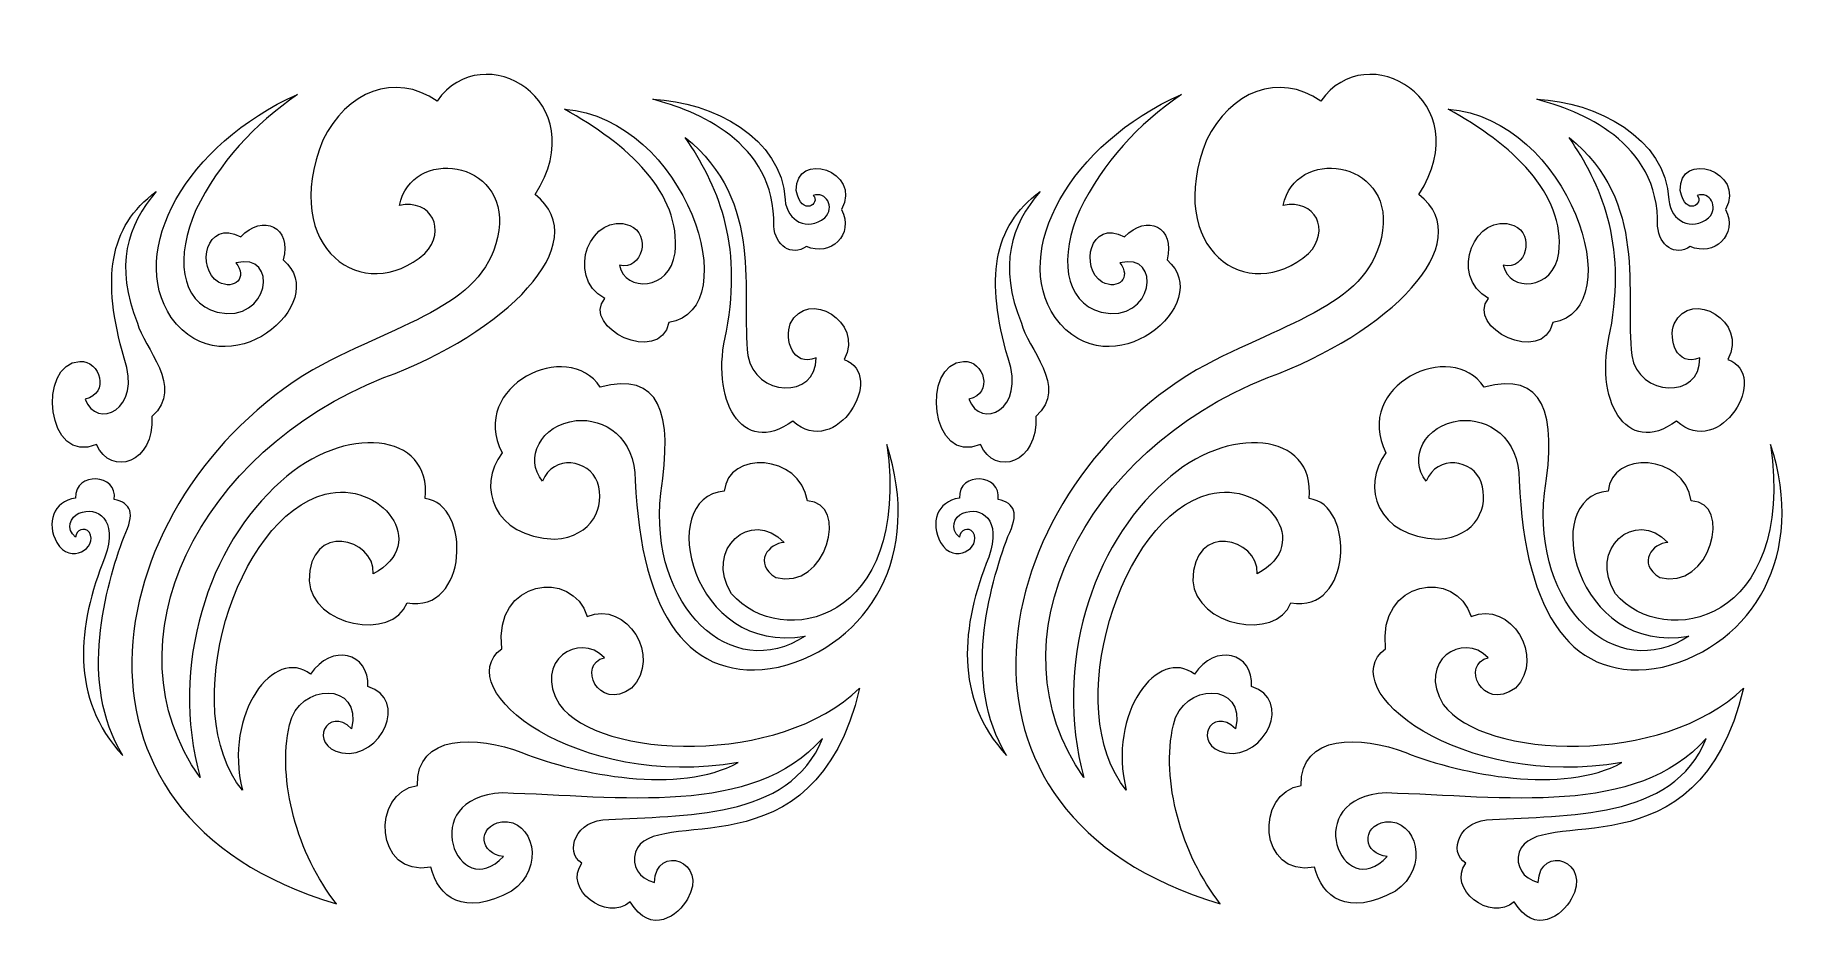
# Model space of a CAD drawing. Header units: centimetres. Extents: x -27.7 to 28, y -13.8 to 14.5.
import ezdxf

# ---------------------------------------------------------------- set-up
doc = ezdxf.new("R2010")
doc.units = ezdxf.units.CM
doc.header["$MEASUREMENT"] = 0
doc.layers.add('layer 1', color=7, linetype='Continuous')

msp = doc.modelspace()

# ---------------------------------------------------------------- linework, layer by layer
at = {"layer": 'layer 1', "color": 114, "lineweight": 9}
for points, knots in [([(-16.27906, 9.18025), (-15.26162, 9.38448), (-14.78456, 8.40195), (-15.47974, 7.66839), (-15.47974, 7.66839), (-17.39394, 5.98371), (-20.05014, 7.81858), (-18.68928, 11.22927), (-18.68928, 11.22927), (-17.94726, 12.75962), (-16.42268, 13.37984), (-15.0947, 12.46233), (-15.0947, 12.46233), (-13.65444, 14.52477), (-10.1204, 12.48742), (-12.00844, 9.52558), (-12.00844, 9.52558), (-10.07374, 7.97966), (-12.98714, 5.15039), (-16.76491, 3.76502), (-16.76491, 3.76502), (-22.61976, 1.44951), (-25.55958, -4.57323), (-22.54923, -8.80684), (-22.54923, -8.80684), (-23.51319, -5.28729), (-22.29211, -1.50624), (-20.00296, 0.49915), (-20.00296, 0.49915), (-18.04177, 2.31631), (-15.2492, 2.07388), (-15.46394, -0.0377), (-15.46394, -0.0377), (-14.01569, -0.19872), (-14.09067, -3.66994), (-16.03873, -3.31331), (-16.03873, -3.31331), (-16.49913, -4.53599), (-19.03081, -4.04218), (-19.11942, -2.6241), (-19.11942, -2.6241), (-19.11989, -0.75625), (-17.04561, -1.26411), (-17.10001, -2.40208), (-17.10001, -2.40208), (-15.29852, -1.45736), (-16.8639, 0.54777), (-18.61084, 0.10184), (-18.61084, 0.10184), (-21.4158, -0.62439), (-23.29122, -6.67472), (-21.21499, -9.20841), (-21.21499, -9.20841), (-21.82011, -6.78484), (-20.20934, -4.67078), (-19.07052, -5.56294), (-19.07052, -5.56294), (-18.42753, -4.5683), (-17.21119, -4.88206), (-17.27323, -5.94886), (-17.27323, -5.94886), (-15.98002, -6.34109), (-16.82985, -8.23375), (-18.08792, -8.03412), (-18.08792, -8.03412), (-19.18552, -7.80232), (-18.53593, -6.52331), (-17.78163, -7.27323), (-17.78163, -7.27323), (-17.42372, -5.77722), (-19.45536, -5.81551), (-19.7347, -7.15592), (-19.7347, -7.15592), (-20.13238, -8.89531), (-19.49085, -11.22124), (-18.25811, -12.77617), (-18.25811, -12.77617), (-27.72635, -9.9997), (-25.67424, 0.02243), (-19.00498, 4.01485), (-19.00498, 4.01485), (-16.04097, 5.61006), (-13.51351, 6.03214), (-13.15237, 8.39127), (-13.15237, 8.39127), (-12.84766, 10.64851), (-15.9158, 11.01887), (-16.27906, 9.18025)], [0, 0, 0, 0, 0.04347826, 0.04347826, 0.04347826, 0.04347826, 0.08695652, 0.08695652, 0.08695652, 0.08695652, 0.13043478, 0.13043478, 0.13043478, 0.13043478, 0.17391304, 0.17391304, 0.17391304, 0.17391304, 0.2173913, 0.2173913, 0.2173913, 0.2173913, 0.26086957, 0.26086957, 0.26086957, 0.26086957, 0.30434783, 0.30434783, 0.30434783, 0.30434783, 0.34782609, 0.34782609, 0.34782609, 0.34782609, 0.39130435, 0.39130435, 0.39130435, 0.39130435, 0.43478261, 0.43478261, 0.43478261, 0.43478261, 0.47826087, 0.47826087, 0.47826087, 0.47826087, 0.52173913, 0.52173913, 0.52173913, 0.52173913, 0.56521739, 0.56521739, 0.56521739, 0.56521739, 0.60869565, 0.60869565, 0.60869565, 0.60869565, 0.65217391, 0.65217391, 0.65217391, 0.65217391, 0.69565217, 0.69565217, 0.69565217, 0.69565217, 0.73913043, 0.73913043, 0.73913043, 0.73913043, 0.7826087, 0.7826087, 0.7826087, 0.7826087, 0.82608696, 0.82608696, 0.82608696, 0.82608696, 0.86956522, 0.86956522, 0.86956522, 0.86956522, 0.91304348, 0.91304348, 0.91304348, 0.91304348, 1, 1, 1, 1]), ([(-19.48299, 12.67217), (-22.97764, 11.11764), (-24.85638, 7.74684), (-23.45435, 5.65979), (-23.45435, 5.65979), (-21.73228, 3.27045), (-18.34733, 6.13123), (-19.93239, 7.46702), (-19.93239, 7.46702), (-19.66156, 8.50554), (-20.56712, 8.92575), (-21.27059, 8.19153), (-21.27059, 8.19153), (-22.36862, 8.77084), (-22.68394, 7.20642), (-21.96942, 6.76907), (-21.96942, 6.76907), (-21.45629, 6.50212), (-21.04553, 6.9226), (-21.41967, 7.37166), (-21.41967, 7.37166), (-20.05641, 7.73011), (-20.34434, 5.45128), (-22.00646, 5.81991), (-22.00646, 5.81991), (-23.18992, 6.14201), (-23.32114, 7.59874), (-22.67818, 9.03888), (-22.67818, 9.03888), (-21.94745, 10.54335), (-20.84305, 11.71994), (-19.48299, 12.67217)], [0, 0, 0, 0, 0.11111111, 0.11111111, 0.11111111, 0.11111111, 0.22222222, 0.22222222, 0.22222222, 0.22222222, 0.33333333, 0.33333333, 0.33333333, 0.33333333, 0.44444444, 0.44444444, 0.44444444, 0.44444444, 0.55555556, 0.55555556, 0.55555556, 0.55555556, 0.66666667, 0.66666667, 0.66666667, 0.66666667, 0.77777778, 0.77777778, 0.77777778, 0.77777778, 1, 1, 1, 1]), ([(-8.30205, 12.51642), (-6.96563, 12.1567), (-4.45545, 11.21267), (-4.50187, 8.53157), (-4.50187, 8.53157), (-4.45922, 7.90855), (-3.95398, 7.56803), (-3.47842, 7.88679), (-3.47842, 7.88679), (-2.73712, 7.56049), (-1.95345, 8.24762), (-2.371, 9.05396), (-2.371, 9.05396), (-1.70833, 10.26634), (-3.83697, 10.92447), (-3.79382, 9.65063), (-3.79382, 9.65063), (-3.62332, 8.79032), (-3.02318, 9.25455), (-3.25955, 9.49208), (-3.25955, 9.49208), (-2.86423, 9.63796), (-2.56436, 9.12288), (-2.89748, 8.79041), (-2.89748, 8.79041), (-3.4481, 8.35337), (-4.0728, 8.67819), (-4.15014, 9.35517), (-4.15014, 9.35517), (-4.22793, 11.30236), (-6.44131, 12.4415), (-8.30205, 12.51642)], [0, 0, 0, 0, 0.11111111, 0.11111111, 0.11111111, 0.11111111, 0.22222222, 0.22222222, 0.22222222, 0.22222222, 0.33333333, 0.33333333, 0.33333333, 0.33333333, 0.44444444, 0.44444444, 0.44444444, 0.44444444, 0.55555556, 0.55555556, 0.55555556, 0.55555556, 0.66666667, 0.66666667, 0.66666667, 0.66666667, 0.77777778, 0.77777778, 0.77777778, 0.77777778, 1, 1, 1, 1]), ([(-11.09031, 12.20404), (-9.10225, 11.1171), (-7.40411, 9.56078), (-7.60889, 7.68993), (-7.60889, 7.68993), (-7.76886, 6.48575), (-9.18397, 6.45374), (-9.35614, 7.29731), (-9.35614, 7.29731), (-8.6286, 7.12644), (-8.35435, 8.27891), (-9.02964, 8.54788), (-9.02964, 8.54788), (-10.23242, 9.02895), (-11.10348, 6.94993), (-9.8195, 6.25523), (-9.8195, 6.25523), (-10.57093, 5.34163), (-8.1052, 4.12755), (-7.80066, 5.49393), (-7.80066, 5.49393), (-5.30141, 5.9184), (-7.29449, 11.92663), (-11.09031, 12.20404)], [0, 0, 0, 0, 0.14285714, 0.14285714, 0.14285714, 0.14285714, 0.28571429, 0.28571429, 0.28571429, 0.28571429, 0.42857143, 0.42857143, 0.42857143, 0.42857143, 0.57142857, 0.57142857, 0.57142857, 0.57142857, 0.71428571, 0.71428571, 0.71428571, 0.71428571, 1, 1, 1, 1]), ([(-7.28767, 11.31877), (-6.28386, 9.84121), (-5.46788, 8.02816), (-5.99091, 5.2226), (-5.99091, 5.2226), (-6.5271, 3.08874), (-5.51011, 1.22847), (-3.90622, 2.3988), (-3.90622, 2.3988), (-2.53357, 1.15402), (-0.93571, 3.86013), (-2.29151, 4.33407), (-2.29151, 4.33407), (-1.64507, 5.52614), (-3.44023, 6.58325), (-3.98326, 5.46154), (-3.98326, 5.46154), (-4.1673, 4.97399), (-3.92132, 4.08877), (-3.1739, 4.38403), (-3.1739, 4.38403), (-3.14845, 3.07218), (-5.10729, 3.16308), (-5.31704, 4.46353), (-5.31704, 4.46353), (-5.54368, 6.43216), (-4.77887, 9.29275), (-7.28767, 11.31877)], [0, 0, 0, 0, 0.125, 0.125, 0.125, 0.125, 0.25, 0.25, 0.25, 0.25, 0.375, 0.375, 0.375, 0.375, 0.5, 0.5, 0.5, 0.5, 0.625, 0.625, 0.625, 0.625, 0.75, 0.75, 0.75, 0.75, 1, 1, 1, 1]), ([(-23.92442, 9.61305), (-25.43426, 8.51055), (-25.64869, 6.85493), (-24.934, 4.37371), (-24.934, 4.37371), (-24.35999, 2.74104), (-25.80621, 2.11477), (-26.1665, 3.09007), (-26.1665, 3.09007), (-25.37114, 3.24737), (-25.69378, 4.31803), (-26.32989, 4.27607), (-26.32989, 4.27607), (-27.69808, 4.19985), (-27.36769, 0.98087), (-25.80341, 1.65934), (-25.80341, 1.65934), (-25.34349, 0.63652), (-23.98191, 1.08205), (-24.06058, 2.54414), (-24.06058, 2.54414), (-23.00459, 3.47599), (-24.345, 4.70905), (-24.51444, 5.48089), (-24.51444, 5.48089), (-25.24387, 7.28197), (-24.84138, 8.5652), (-23.92442, 9.61305)], [0, 0, 0, 0, 0.125, 0.125, 0.125, 0.125, 0.25, 0.25, 0.25, 0.25, 0.375, 0.375, 0.375, 0.375, 0.5, 0.5, 0.5, 0.5, 0.625, 0.625, 0.625, 0.625, 0.75, 0.75, 0.75, 0.75, 1, 1, 1, 1]), ([(-11.78013, 0.51328), (-11.43892, 1.35859), (-10.30861, 1.19704), (-10.05188, 0.47627), (-10.05188, 0.47627), (-9.78968, -0.28857), (-10.18841, -1.22935), (-11.4016, -1.31647), (-11.4016, -1.31647), (-13.32174, -1.24334), (-13.84962, 0.33456), (-13.04832, 1.39829), (-13.04832, 1.39829), (-14.12096, 3.5193), (-10.96512, 5.01276), (-9.96207, 3.46908), (-9.96207, 3.46908), (-8.09188, 3.96521), (-7.654, 2.67956), (-8.06046, 0.12869), (-8.06046, 0.12869), (-8.44567, -3.43925), (-5.81753, -5.88506), (-3.51724, -4.36226), (-3.51724, -4.36226), (-7.08823, -4.99339), (-8.26161, 0.01779), (-6.05886, 0.19347), (-6.05886, 0.19347), (-5.94993, 1.47986), (-3.68063, 1.37944), (-3.44462, -0.10774), (-3.44462, -0.10774), (-2.11124, -0.14523), (-2.85065, -2.96234), (-4.4376, -2.51813), (-4.4376, -2.51813), (-5.17583, -2.05796), (-4.65106, -1.44408), (-4.17987, -1.4161), (-4.17987, -1.4161), (-5.22099, -0.3302), (-6.70082, -1.63682), (-5.83146, -3.03588), (-5.83146, -3.03588), (-4.27826, -4.81899), (-0.16892, -3.94425), (-0.94804, 1.65871), (-0.94804, 1.65871), (0.18206, -1.79285), (-1.46678, -4.61261), (-4.35234, -5.34118), (-4.35234, -5.34118), (-7.16527, -5.8835), (-8.67673, -3.69234), (-8.85998, 0.53379), (-8.85998, 0.53379), (-8.86033, 1.88626), (-9.83904, 2.50646), (-10.72048, 2.41329), (-10.72048, 2.41329), (-11.83633, 2.29534), (-12.36324, 1.21162), (-11.78013, 0.51328)], [0, 0, 0, 0, 0.05882353, 0.05882353, 0.05882353, 0.05882353, 0.11764706, 0.11764706, 0.11764706, 0.11764706, 0.17647059, 0.17647059, 0.17647059, 0.17647059, 0.23529412, 0.23529412, 0.23529412, 0.23529412, 0.29411765, 0.29411765, 0.29411765, 0.29411765, 0.35294118, 0.35294118, 0.35294118, 0.35294118, 0.41176471, 0.41176471, 0.41176471, 0.41176471, 0.47058824, 0.47058824, 0.47058824, 0.47058824, 0.52941176, 0.52941176, 0.52941176, 0.52941176, 0.58823529, 0.58823529, 0.58823529, 0.58823529, 0.64705882, 0.64705882, 0.64705882, 0.64705882, 0.70588235, 0.70588235, 0.70588235, 0.70588235, 0.76470588, 0.76470588, 0.76470588, 0.76470588, 0.82352941, 0.82352941, 0.82352941, 0.82352941, 0.88235294, 0.88235294, 0.88235294, 0.88235294, 1, 1, 1, 1]), ([(-26.46471, -1.25055), (-26.43917, -1.03409), (-26.18924, -0.90622), (-26.02733, -1.10229), (-26.02733, -1.10229), (-25.75502, -1.58118), (-26.62548, -2.14281), (-27.05355, -1.42323), (-27.05355, -1.42323), (-27.39235, -0.81429), (-27.17273, -0.11791), (-26.46471, -0.02691), (-26.46471, -0.02691), (-26.49786, 0.83953), (-25.12402, 0.73715), (-25.24837, -0.06456), (-25.24837, -0.06456), (-24.71053, -0.18259), (-24.58495, -0.49871), (-24.93974, -1.23173), (-24.93974, -1.23173), (-25.52405, -2.80733), (-26.38178, -5.83087), (-24.97984, -8.11559), (-24.97984, -8.11559), (-26.64605, -6.32944), (-26.4104, -4.02543), (-25.54121, -1.87967), (-25.54121, -1.87967), (-25.11119, -0.68311), (-25.78648, -0.2622), (-26.35579, -0.49754), (-26.35579, -0.49754), (-26.61967, -0.5971), (-26.79113, -1.00132), (-26.46471, -1.25055)], [0, 0, 0, 0, 0.1, 0.1, 0.1, 0.1, 0.2, 0.2, 0.2, 0.2, 0.3, 0.3, 0.3, 0.3, 0.4, 0.4, 0.4, 0.4, 0.5, 0.5, 0.5, 0.5, 0.6, 0.6, 0.6, 0.6, 0.7, 0.7, 0.7, 0.7, 0.8, 0.8, 0.8, 0.8, 1, 1, 1, 1]), ([(-1.80226, -5.9991), (-4.31513, -8.44952), (-9.98849, -8.24751), (-11.24537, -6.50872), (-11.24537, -6.50872), (-12.08727, -5.15671), (-10.62666, -4.19717), (-9.8287, -5.04472), (-9.8287, -5.04472), (-10.68406, -5.21707), (-10.05507, -6.75925), (-8.97398, -6.00007), (-8.97398, -6.00007), (-8.02364, -5.01964), (-9.11466, -3.22961), (-10.37187, -3.74103), (-10.37187, -3.74103), (-10.82648, -2.24596), (-13.31927, -2.5503), (-13.05873, -4.7576), (-13.05873, -4.7576), (-14.745, -6.03201), (-10.69552, -9.20431), (-5.62362, -8.33549), (-5.62362, -8.33549), (-7.48149, -9.36499), (-10.6371, -8.71985), (-12.42303, -8.02662), (-12.42303, -8.02662), (-13.83963, -7.47676), (-15.75263, -7.43174), (-15.71382, -9.05919), (-15.71382, -9.05919), (-17.17557, -9.27262), (-17.07495, -11.95076), (-15.29173, -11.62885), (-15.29173, -11.62885), (-15.05758, -12.55795), (-14.2682, -13.21168), (-12.75011, -12.38186), (-12.75011, -12.38186), (-11.67017, -11.64597), (-12.06351, -10.10666), (-13.05873, -10.19812), (-13.05873, -10.19812), (-13.86434, -10.34868), (-13.74611, -11.23386), (-13.00427, -11.28999), (-13.00427, -11.28999), (-14.4255, -12.83653), (-15.80105, -9.41141), (-13.04058, -9.2945), (-13.04058, -9.2945), (-9.29585, -9.40308), (-5.1803, -10.0632), (-2.97409, -7.58116), (-2.97409, -7.58116), (-4.00626, -10.18755), (-7.43993, -9.97566), (-9.69199, -10.13027), (-9.69199, -10.13027), (-10.74568, -10.11379), (-11.10553, -11.15284), (-10.53576, -11.50539), (-10.53576, -11.50539), (-11.13861, -12.30301), (-9.76384, -13.36311), (-9.01892, -12.71555), (-9.01892, -12.71555), (-8.36118, -13.80918), (-7.49208, -13.12212), (-7.22101, -12.63794), (-7.22101, -12.63794), (-6.52498, -11.44372), (-8.2091, -10.86619), (-8.25845, -12.10649), (-8.25845, -12.10649), (-8.75384, -11.98766), (-8.97857, -11.58123), (-8.85621, -11.15195), (-8.85621, -11.15195), (-8.30475, -9.59446), (-3.22589, -12.04004), (-1.80226, -5.9991)], [0, 0, 0, 0, 0.04545455, 0.04545455, 0.04545455, 0.04545455, 0.09090909, 0.09090909, 0.09090909, 0.09090909, 0.13636364, 0.13636364, 0.13636364, 0.13636364, 0.18181818, 0.18181818, 0.18181818, 0.18181818, 0.22727273, 0.22727273, 0.22727273, 0.22727273, 0.27272727, 0.27272727, 0.27272727, 0.27272727, 0.31818182, 0.31818182, 0.31818182, 0.31818182, 0.36363636, 0.36363636, 0.36363636, 0.36363636, 0.40909091, 0.40909091, 0.40909091, 0.40909091, 0.45454545, 0.45454545, 0.45454545, 0.45454545, 0.5, 0.5, 0.5, 0.5, 0.54545455, 0.54545455, 0.54545455, 0.54545455, 0.59090909, 0.59090909, 0.59090909, 0.59090909, 0.63636364, 0.63636364, 0.63636364, 0.63636364, 0.68181818, 0.68181818, 0.68181818, 0.68181818, 0.72727273, 0.72727273, 0.72727273, 0.72727273, 0.77272727, 0.77272727, 0.77272727, 0.77272727, 0.81818182, 0.81818182, 0.81818182, 0.81818182, 0.86363636, 0.86363636, 0.86363636, 0.86363636, 0.90909091, 0.90909091, 0.90909091, 0.90909091, 1, 1, 1, 1])]:
    msp.add_open_spline(points, degree=3, knots=knots, dxfattribs=at)
at = {"layer": 'layer 1', "color": 250, "lineweight": 9}
for points, knots in [([(11.51983, 9.18025), (12.53727, 9.38448), (13.01433, 8.40195), (12.31915, 7.66839), (12.31915, 7.66839), (10.40495, 5.98371), (7.74875, 7.81858), (9.10961, 11.22927), (9.10961, 11.22927), (9.85163, 12.75962), (11.37621, 13.37984), (12.70419, 12.46233), (12.70419, 12.46233), (14.14445, 14.52477), (17.67849, 12.48742), (15.79045, 9.52558), (15.79045, 9.52558), (17.72515, 7.97966), (14.81175, 5.15039), (11.03398, 3.76502), (11.03398, 3.76502), (5.17913, 1.44951), (2.23931, -4.57323), (5.24966, -8.80684), (5.24966, -8.80684), (4.2857, -5.28729), (5.50678, -1.50624), (7.79593, 0.49915), (7.79593, 0.49915), (9.75712, 2.31631), (12.54969, 2.07388), (12.33495, -0.0377), (12.33495, -0.0377), (13.7832, -0.19872), (13.70822, -3.66994), (11.76016, -3.31331), (11.76016, -3.31331), (11.29976, -4.53599), (8.76808, -4.04218), (8.67947, -2.6241), (8.67947, -2.6241), (8.679, -0.75625), (10.75328, -1.26411), (10.69888, -2.40208), (10.69888, -2.40208), (12.50037, -1.45736), (10.93499, 0.54777), (9.18805, 0.10184), (9.18805, 0.10184), (6.38309, -0.62439), (4.50767, -6.67472), (6.5839, -9.20841), (6.5839, -9.20841), (5.97878, -6.78484), (7.58955, -4.67078), (8.72837, -5.56294), (8.72837, -5.56294), (9.37136, -4.5683), (10.5877, -4.88206), (10.52566, -5.94886), (10.52566, -5.94886), (11.81887, -6.34109), (10.96904, -8.23375), (9.71097, -8.03412), (9.71097, -8.03412), (8.61337, -7.80232), (9.26296, -6.52331), (10.01726, -7.27323), (10.01726, -7.27323), (10.37517, -5.77722), (8.34353, -5.81551), (8.06419, -7.15592), (8.06419, -7.15592), (7.66651, -8.89531), (8.30804, -11.22124), (9.54078, -12.77617), (9.54078, -12.77617), (0.07254, -9.9997), (2.12465, 0.02243), (8.79391, 4.01485), (8.79391, 4.01485), (11.75792, 5.61006), (14.28538, 6.03214), (14.64652, 8.39127), (14.64652, 8.39127), (14.95123, 10.64851), (11.88309, 11.01887), (11.51983, 9.18025)], [0, 0, 0, 0, 0.04347826, 0.04347826, 0.04347826, 0.04347826, 0.08695652, 0.08695652, 0.08695652, 0.08695652, 0.13043478, 0.13043478, 0.13043478, 0.13043478, 0.17391304, 0.17391304, 0.17391304, 0.17391304, 0.2173913, 0.2173913, 0.2173913, 0.2173913, 0.26086957, 0.26086957, 0.26086957, 0.26086957, 0.30434783, 0.30434783, 0.30434783, 0.30434783, 0.34782609, 0.34782609, 0.34782609, 0.34782609, 0.39130435, 0.39130435, 0.39130435, 0.39130435, 0.43478261, 0.43478261, 0.43478261, 0.43478261, 0.47826087, 0.47826087, 0.47826087, 0.47826087, 0.52173913, 0.52173913, 0.52173913, 0.52173913, 0.56521739, 0.56521739, 0.56521739, 0.56521739, 0.60869565, 0.60869565, 0.60869565, 0.60869565, 0.65217391, 0.65217391, 0.65217391, 0.65217391, 0.69565217, 0.69565217, 0.69565217, 0.69565217, 0.73913043, 0.73913043, 0.73913043, 0.73913043, 0.7826087, 0.7826087, 0.7826087, 0.7826087, 0.82608696, 0.82608696, 0.82608696, 0.82608696, 0.86956522, 0.86956522, 0.86956522, 0.86956522, 0.91304348, 0.91304348, 0.91304348, 0.91304348, 1, 1, 1, 1]), ([(8.3159, 12.67217), (4.82125, 11.11764), (2.94251, 7.74684), (4.34454, 5.65979), (4.34454, 5.65979), (6.06661, 3.27045), (9.45156, 6.13123), (7.8665, 7.46702), (7.8665, 7.46702), (8.13733, 8.50554), (7.23177, 8.92575), (6.5283, 8.19153), (6.5283, 8.19153), (5.43027, 8.77084), (5.11495, 7.20642), (5.82947, 6.76907), (5.82947, 6.76907), (6.3426, 6.50212), (6.75336, 6.9226), (6.37922, 7.37166), (6.37922, 7.37166), (7.74248, 7.73011), (7.45455, 5.45128), (5.79243, 5.81991), (5.79243, 5.81991), (4.60897, 6.14201), (4.47775, 7.59874), (5.12071, 9.03888), (5.12071, 9.03888), (5.85144, 10.54335), (6.95584, 11.71994), (8.3159, 12.67217)], [0, 0, 0, 0, 0.11111111, 0.11111111, 0.11111111, 0.11111111, 0.22222222, 0.22222222, 0.22222222, 0.22222222, 0.33333333, 0.33333333, 0.33333333, 0.33333333, 0.44444444, 0.44444444, 0.44444444, 0.44444444, 0.55555556, 0.55555556, 0.55555556, 0.55555556, 0.66666667, 0.66666667, 0.66666667, 0.66666667, 0.77777778, 0.77777778, 0.77777778, 0.77777778, 1, 1, 1, 1]), ([(19.49684, 12.51642), (20.83326, 12.1567), (23.34344, 11.21267), (23.29702, 8.53157), (23.29702, 8.53157), (23.33967, 7.90855), (23.84491, 7.56803), (24.32047, 7.88679), (24.32047, 7.88679), (25.06177, 7.56049), (25.84544, 8.24762), (25.42789, 9.05396), (25.42789, 9.05396), (26.09056, 10.26634), (23.96192, 10.92447), (24.00507, 9.65063), (24.00507, 9.65063), (24.17557, 8.79032), (24.77571, 9.25455), (24.53934, 9.49208), (24.53934, 9.49208), (24.93466, 9.63796), (25.23453, 9.12288), (24.90141, 8.79041), (24.90141, 8.79041), (24.35079, 8.35337), (23.72609, 8.67819), (23.64875, 9.35517), (23.64875, 9.35517), (23.57096, 11.30236), (21.35758, 12.4415), (19.49684, 12.51642)], [0, 0, 0, 0, 0.11111111, 0.11111111, 0.11111111, 0.11111111, 0.22222222, 0.22222222, 0.22222222, 0.22222222, 0.33333333, 0.33333333, 0.33333333, 0.33333333, 0.44444444, 0.44444444, 0.44444444, 0.44444444, 0.55555556, 0.55555556, 0.55555556, 0.55555556, 0.66666667, 0.66666667, 0.66666667, 0.66666667, 0.77777778, 0.77777778, 0.77777778, 0.77777778, 1, 1, 1, 1]), ([(16.70858, 12.20404), (18.69664, 11.1171), (20.39478, 9.56078), (20.19, 7.68993), (20.19, 7.68993), (20.03003, 6.48575), (18.61492, 6.45374), (18.44275, 7.29731), (18.44275, 7.29731), (19.17029, 7.12644), (19.44454, 8.27891), (18.76925, 8.54788), (18.76925, 8.54788), (17.56647, 9.02895), (16.69541, 6.94993), (17.97939, 6.25523), (17.97939, 6.25523), (17.22796, 5.34163), (19.69369, 4.12755), (19.99823, 5.49393), (19.99823, 5.49393), (22.49748, 5.9184), (20.5044, 11.92663), (16.70858, 12.20404)], [0, 0, 0, 0, 0.14285714, 0.14285714, 0.14285714, 0.14285714, 0.28571429, 0.28571429, 0.28571429, 0.28571429, 0.42857143, 0.42857143, 0.42857143, 0.42857143, 0.57142857, 0.57142857, 0.57142857, 0.57142857, 0.71428571, 0.71428571, 0.71428571, 0.71428571, 1, 1, 1, 1]), ([(20.51122, 11.31877), (21.51503, 9.84121), (22.33101, 8.02816), (21.80798, 5.2226), (21.80798, 5.2226), (21.27179, 3.08874), (22.28878, 1.22847), (23.89267, 2.3988), (23.89267, 2.3988), (25.26532, 1.15402), (26.86318, 3.86013), (25.50738, 4.33407), (25.50738, 4.33407), (26.15382, 5.52614), (24.35866, 6.58325), (23.81563, 5.46154), (23.81563, 5.46154), (23.63159, 4.97399), (23.87757, 4.08877), (24.62499, 4.38403), (24.62499, 4.38403), (24.65044, 3.07218), (22.6916, 3.16308), (22.48185, 4.46353), (22.48185, 4.46353), (22.25521, 6.43216), (23.02002, 9.29275), (20.51122, 11.31877)], [0, 0, 0, 0, 0.125, 0.125, 0.125, 0.125, 0.25, 0.25, 0.25, 0.25, 0.375, 0.375, 0.375, 0.375, 0.5, 0.5, 0.5, 0.5, 0.625, 0.625, 0.625, 0.625, 0.75, 0.75, 0.75, 0.75, 1, 1, 1, 1]), ([(3.87447, 9.61305), (2.36463, 8.51055), (2.1502, 6.85493), (2.86489, 4.37371), (2.86489, 4.37371), (3.4389, 2.74104), (1.99268, 2.11477), (1.63239, 3.09007), (1.63239, 3.09007), (2.42775, 3.24737), (2.10511, 4.31803), (1.469, 4.27607), (1.469, 4.27607), (0.10081, 4.19985), (0.4312, 0.98087), (1.99548, 1.65934), (1.99548, 1.65934), (2.4554, 0.63652), (3.81698, 1.08205), (3.73831, 2.54414), (3.73831, 2.54414), (4.7943, 3.47599), (3.45389, 4.70905), (3.28445, 5.48089), (3.28445, 5.48089), (2.55502, 7.28197), (2.95751, 8.5652), (3.87447, 9.61305)], [0, 0, 0, 0, 0.125, 0.125, 0.125, 0.125, 0.25, 0.25, 0.25, 0.25, 0.375, 0.375, 0.375, 0.375, 0.5, 0.5, 0.5, 0.5, 0.625, 0.625, 0.625, 0.625, 0.75, 0.75, 0.75, 0.75, 1, 1, 1, 1]), ([(16.01876, 0.51328), (16.35997, 1.35859), (17.49028, 1.19704), (17.74701, 0.47627), (17.74701, 0.47627), (18.00921, -0.28857), (17.61048, -1.22935), (16.39729, -1.31647), (16.39729, -1.31647), (14.47715, -1.24334), (13.94927, 0.33456), (14.75057, 1.39829), (14.75057, 1.39829), (13.67793, 3.5193), (16.83377, 5.01276), (17.83682, 3.46908), (17.83682, 3.46908), (19.70701, 3.96521), (20.14489, 2.67956), (19.73843, 0.12869), (19.73843, 0.12869), (19.35322, -3.43925), (21.98136, -5.88506), (24.28165, -4.36226), (24.28165, -4.36226), (20.71066, -4.99339), (19.53728, 0.01779), (21.74003, 0.19347), (21.74003, 0.19347), (21.84896, 1.47986), (24.11826, 1.37944), (24.35427, -0.10774), (24.35427, -0.10774), (25.68765, -0.14523), (24.94824, -2.96234), (23.36129, -2.51813), (23.36129, -2.51813), (22.62306, -2.05796), (23.14783, -1.44408), (23.61902, -1.4161), (23.61902, -1.4161), (22.5779, -0.3302), (21.09807, -1.63682), (21.96743, -3.03588), (21.96743, -3.03588), (23.52063, -4.81899), (27.62997, -3.94425), (26.85085, 1.65871), (26.85085, 1.65871), (27.98095, -1.79285), (26.33211, -4.61261), (23.44655, -5.34118), (23.44655, -5.34118), (20.63362, -5.8835), (19.12216, -3.69234), (18.93891, 0.53379), (18.93891, 0.53379), (18.93856, 1.88626), (17.95985, 2.50646), (17.07841, 2.41329), (17.07841, 2.41329), (15.96256, 2.29534), (15.43565, 1.21162), (16.01876, 0.51328)], [0, 0, 0, 0, 0.05882353, 0.05882353, 0.05882353, 0.05882353, 0.11764706, 0.11764706, 0.11764706, 0.11764706, 0.17647059, 0.17647059, 0.17647059, 0.17647059, 0.23529412, 0.23529412, 0.23529412, 0.23529412, 0.29411765, 0.29411765, 0.29411765, 0.29411765, 0.35294118, 0.35294118, 0.35294118, 0.35294118, 0.41176471, 0.41176471, 0.41176471, 0.41176471, 0.47058824, 0.47058824, 0.47058824, 0.47058824, 0.52941176, 0.52941176, 0.52941176, 0.52941176, 0.58823529, 0.58823529, 0.58823529, 0.58823529, 0.64705882, 0.64705882, 0.64705882, 0.64705882, 0.70588235, 0.70588235, 0.70588235, 0.70588235, 0.76470588, 0.76470588, 0.76470588, 0.76470588, 0.82352941, 0.82352941, 0.82352941, 0.82352941, 0.88235294, 0.88235294, 0.88235294, 0.88235294, 1, 1, 1, 1]), ([(1.33418, -1.25055), (1.35972, -1.03409), (1.60965, -0.90622), (1.77156, -1.10229), (1.77156, -1.10229), (2.04387, -1.58118), (1.17341, -2.14281), (0.74534, -1.42323), (0.74534, -1.42323), (0.40654, -0.81429), (0.62616, -0.11791), (1.33418, -0.02691), (1.33418, -0.02691), (1.30103, 0.83953), (2.67487, 0.73715), (2.55052, -0.06456), (2.55052, -0.06456), (3.08836, -0.18259), (3.21394, -0.49871), (2.85915, -1.23173), (2.85915, -1.23173), (2.27484, -2.80733), (1.41711, -5.83087), (2.81905, -8.11559), (2.81905, -8.11559), (1.15284, -6.32944), (1.38849, -4.02543), (2.25768, -1.87967), (2.25768, -1.87967), (2.6877, -0.68311), (2.01241, -0.2622), (1.4431, -0.49754), (1.4431, -0.49754), (1.17922, -0.5971), (1.00776, -1.00132), (1.33418, -1.25055)], [0, 0, 0, 0, 0.1, 0.1, 0.1, 0.1, 0.2, 0.2, 0.2, 0.2, 0.3, 0.3, 0.3, 0.3, 0.4, 0.4, 0.4, 0.4, 0.5, 0.5, 0.5, 0.5, 0.6, 0.6, 0.6, 0.6, 0.7, 0.7, 0.7, 0.7, 0.8, 0.8, 0.8, 0.8, 1, 1, 1, 1]), ([(25.99663, -5.9991), (23.48376, -8.44952), (17.8104, -8.24751), (16.55352, -6.50872), (16.55352, -6.50872), (15.71162, -5.15671), (17.17223, -4.19717), (17.97019, -5.04472), (17.97019, -5.04472), (17.11483, -5.21707), (17.74382, -6.75925), (18.82491, -6.00007), (18.82491, -6.00007), (19.77525, -5.01964), (18.68423, -3.22961), (17.42702, -3.74103), (17.42702, -3.74103), (16.97241, -2.24596), (14.47962, -2.5503), (14.74016, -4.7576), (14.74016, -4.7576), (13.05389, -6.03201), (17.10337, -9.20431), (22.17527, -8.33549), (22.17527, -8.33549), (20.3174, -9.36499), (17.16179, -8.71985), (15.37586, -8.02662), (15.37586, -8.02662), (13.95926, -7.47676), (12.04626, -7.43174), (12.08507, -9.05919), (12.08507, -9.05919), (10.62332, -9.27262), (10.72394, -11.95076), (12.50716, -11.62885), (12.50716, -11.62885), (12.74131, -12.55795), (13.53069, -13.21168), (15.04878, -12.38186), (15.04878, -12.38186), (16.12872, -11.64597), (15.73538, -10.10666), (14.74016, -10.19812), (14.74016, -10.19812), (13.93455, -10.34868), (14.05278, -11.23386), (14.79462, -11.28999), (14.79462, -11.28999), (13.37339, -12.83653), (11.99784, -9.41141), (14.75831, -9.2945), (14.75831, -9.2945), (18.50304, -9.40308), (22.61859, -10.0632), (24.8248, -7.58116), (24.8248, -7.58116), (23.79263, -10.18755), (20.35896, -9.97566), (18.1069, -10.13027), (18.1069, -10.13027), (17.05321, -10.11379), (16.69336, -11.15284), (17.26313, -11.50539), (17.26313, -11.50539), (16.66028, -12.30301), (18.03505, -13.36311), (18.77997, -12.71555), (18.77997, -12.71555), (19.43771, -13.80918), (20.30681, -13.12212), (20.57788, -12.63794), (20.57788, -12.63794), (21.27391, -11.44372), (19.58979, -10.86619), (19.54044, -12.10649), (19.54044, -12.10649), (19.04505, -11.98766), (18.82032, -11.58123), (18.94268, -11.15195), (18.94268, -11.15195), (19.49414, -9.59446), (24.573, -12.04004), (25.99663, -5.9991)], [0, 0, 0, 0, 0.04545455, 0.04545455, 0.04545455, 0.04545455, 0.09090909, 0.09090909, 0.09090909, 0.09090909, 0.13636364, 0.13636364, 0.13636364, 0.13636364, 0.18181818, 0.18181818, 0.18181818, 0.18181818, 0.22727273, 0.22727273, 0.22727273, 0.22727273, 0.27272727, 0.27272727, 0.27272727, 0.27272727, 0.31818182, 0.31818182, 0.31818182, 0.31818182, 0.36363636, 0.36363636, 0.36363636, 0.36363636, 0.40909091, 0.40909091, 0.40909091, 0.40909091, 0.45454545, 0.45454545, 0.45454545, 0.45454545, 0.5, 0.5, 0.5, 0.5, 0.54545455, 0.54545455, 0.54545455, 0.54545455, 0.59090909, 0.59090909, 0.59090909, 0.59090909, 0.63636364, 0.63636364, 0.63636364, 0.63636364, 0.68181818, 0.68181818, 0.68181818, 0.68181818, 0.72727273, 0.72727273, 0.72727273, 0.72727273, 0.77272727, 0.77272727, 0.77272727, 0.77272727, 0.81818182, 0.81818182, 0.81818182, 0.81818182, 0.86363636, 0.86363636, 0.86363636, 0.86363636, 0.90909091, 0.90909091, 0.90909091, 0.90909091, 1, 1, 1, 1])]:
    msp.add_open_spline(points, degree=3, knots=knots, dxfattribs=at)

doc.saveas('drawing.dxf')
